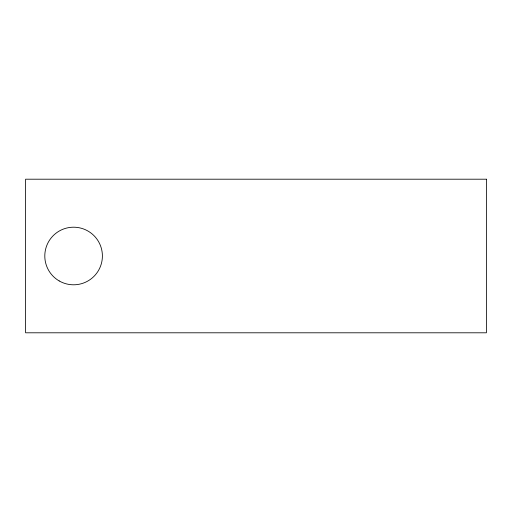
<?xml version="1.0" encoding="UTF-8"?>
<svg xmlns="http://www.w3.org/2000/svg" width="512" height="512" viewBox="0 0 512 512"><rect width="100%" height="100%" fill="white"/><g stroke="black" fill="none" stroke-linecap="round" stroke-linejoin="round"><path stroke-width="0.77" d="M486.4 179.2L25.6 179.2L25.6 332.8L486.4 332.8L486.4 179.2M59.2 280.941A28.8 28.8 0 0 0 102.4 256A28.8 28.8 0 0 0 59.2 231.059A28.8 28.8 0 0 0 59.2 280.941"/></g></svg>
